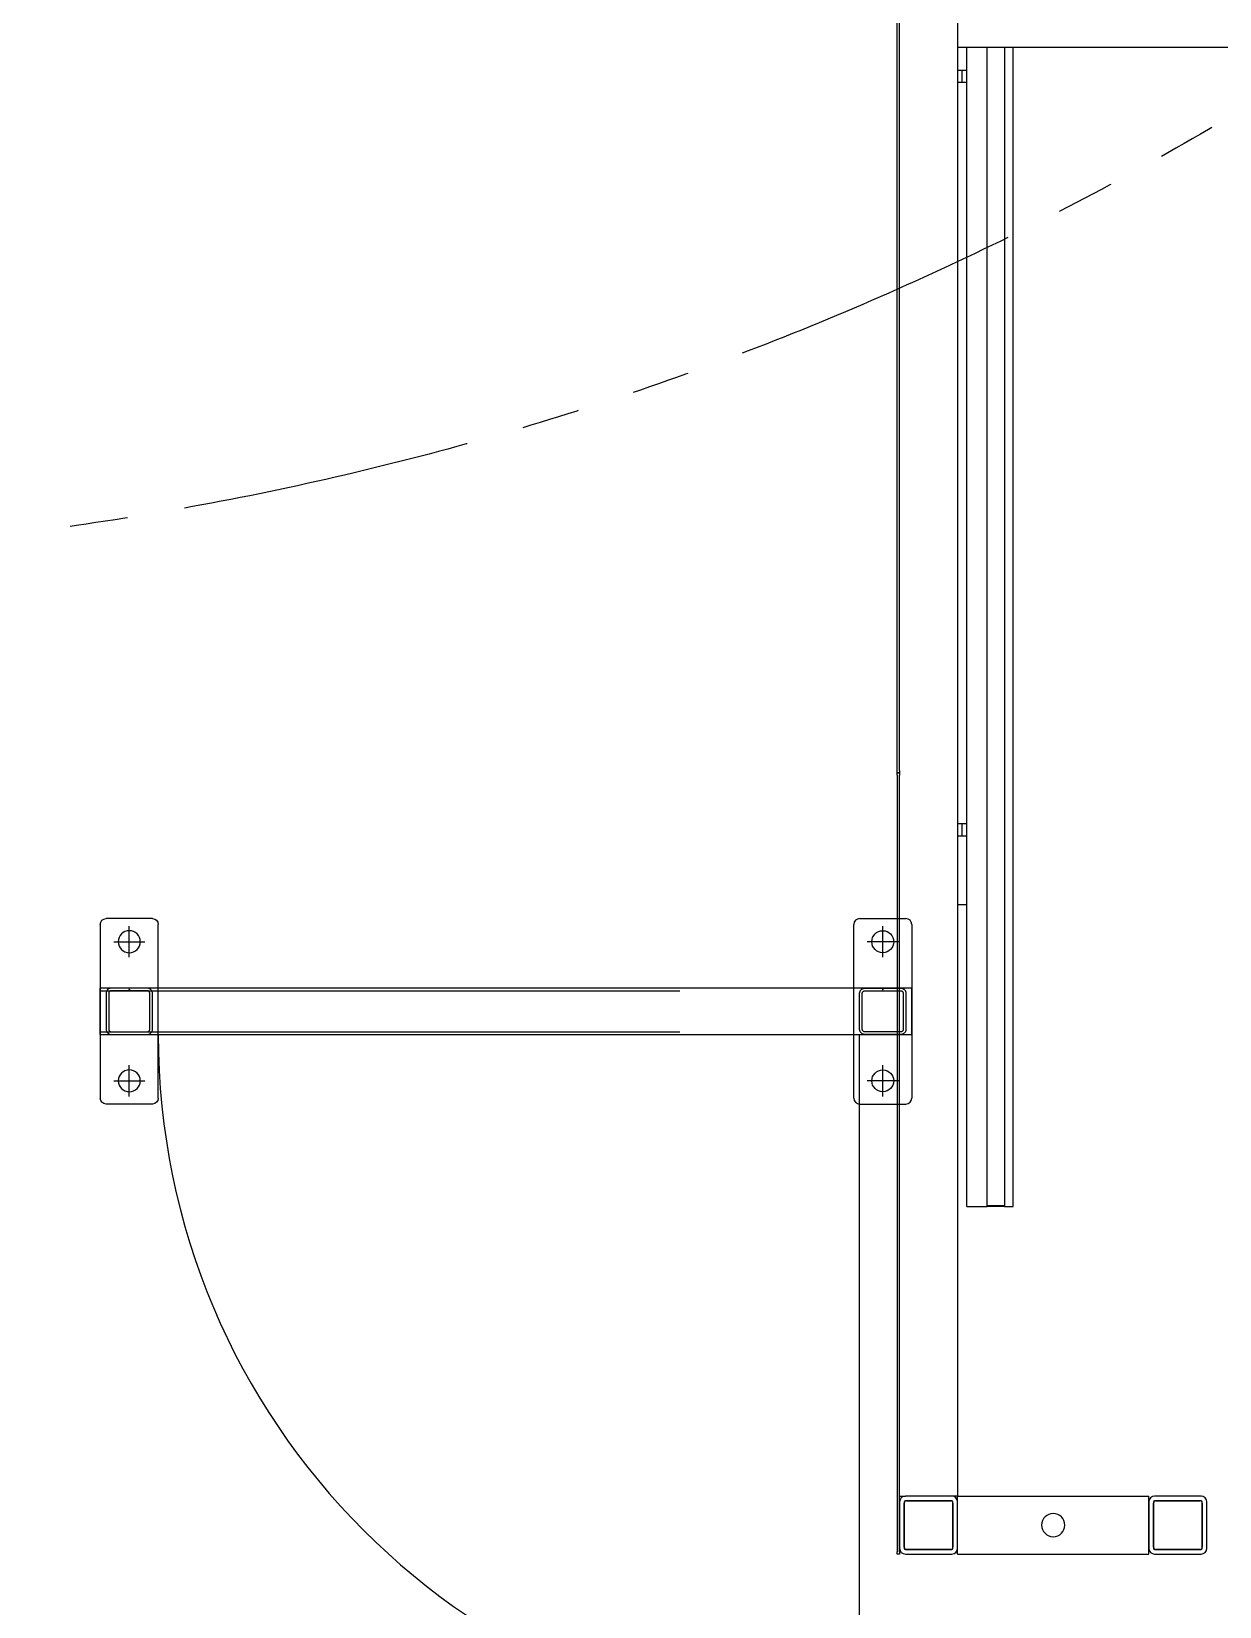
# Model space of a CAD drawing. Header units: millimetres. Extents: x 10462777 to 22643323, y 453826 to 1389191.
# Drawn here: x 11298061 to 11299086, y 579836 to 581195 of the extents above; entities that cross this region are included whole.
import ezdxf

# ---------------------------------------------------------------- set-up
doc = ezdxf.new("R2010")
doc.units = ezdxf.units.MM
doc.header["$LTSCALE"] = 200
doc.header["$MEASUREMENT"] = 0
for name, pattern in [('CENTER', [2, 1.25, -0.25, 0.25, -0.25]), ('HIDDEN', [3.75, 2.5, -1.25]), ('PHANTOM', [2.5, 1.25, -0.25, 0.25, -0.25, 0.25, -0.25])]:
    doc.linetypes.add(name, pattern=pattern)
doc.layers.get('0').update_dxf_attribs({"linetype": 'CONTINUOUS'})
for name, color, linetype in [('1', 1, 'CENTER'), ('11', 6, 'PHANTOM'), ('BOM-UDEF', 3, 'CONTINUOUS'), ('CL', 3, 'CONTINUOUS'), ('HL', 2, 'HIDDEN')]:
    doc.layers.add(name, color=color, linetype=linetype)
doc.layers.add('LAYOUT', color=8, linetype='CONTINUOUS', lineweight=25)

# ---------------------------------------------------------------- blocks, each defined once
blk = doc.blocks.new('A$C7DA30AB0')
at = {"layer": 'LAYOUT', "color": 6, "linetype": 'PHANTOM'}
blk.add_circle((3030.4, 3026, 0), 2693, dxfattribs=at)
blk = doc.blocks.new('HS_BOM', base_point=(-55.5, -107.5))
at = {"layer": 'BOM-UDEF'}
blk.add_circle((-55.5, -107.5), 0.25, dxfattribs=at)
blk = doc.blocks.new('A$C657A6F78')
at = {"layer": 'HL'}
for p, q in [((0, 15.4), (0, -15.4)), ((2.3, 15.4), (2.3, -15.4)), ((35.4, 20), (4.6, 20)), ((35.4, 17.7), (4.6, 17.7)), ((37.7, -15.4), (37.7, 15.4)), ((40, -15.4), (40, 15.4)), ((4.6, -17.7), (35.4, -17.7)), ((4.6, -20), (35.4, -20))]:
    blk.add_line(p, q, dxfattribs=at)
for centre, radius, start, end in [((4.6, 15.4), 4.6, 90, 180), ((4.6, 15.4), 2.3, 90, 180), ((35.4, 15.4), 4.6, 0, 90), ((35.4, 15.4), 2.3, 0, 90), ((4.6, -15.4), 4.6, 180, 270), ((4.6, -15.4), 2.3, 180, 270), ((35.4, -15.4), 4.6, 270, 0), ((35.4, -15.4), 2.3, 270, 0)]:
    blk.add_arc(centre, radius, start, end, dxfattribs=at)
at = {"layer": 'HL', "rotation": 270}
blk.add_blockref('HS_BOM', (20, 18.8), dxfattribs=at)
blk = doc.blocks.new('A$C3204531D')
for p, q in [((-50, -75), (-50, 75)), ((-45, 80), (-5, 80)), ((0, 75), (0, -75)), ((-45, -80), (-5, -80))]:
    blk.add_line(p, q)
for centre in [(-25, 60), (-25, -60)]:
    blk.add_circle(centre, 9.5)
for centre, start, end in [((-45, 75), 90, 180), ((-5, 75), 0, 90), ((-45, -75), 180, 270), ((-5, -75), 270, 0)]:
    blk.add_arc(centre, 5, start, end)
at = {"layer": 'CL'}
for p, q in [((-25, 46.6), (-25, 73.4)), ((-11.6, 60), (-38.4, 60)), ((-25, -73.4), (-25, -46.6)), ((-11.6, -60), (-38.4, -60))]:
    blk.add_line(p, q, dxfattribs=at)
blk = doc.blocks.new('A$C09F76A12')
for p, q in [((700, 645, 0), (0, 645, 0)), ((0, 605, 0), (0, 645, 0)), ((700, 605, 0), (700, 645, 0)), ((0, 605, 0), (700, 605, 0)), ((655, 0, 0), (655, 605, 0))]:
    blk.add_line(p, q)
at = {"ltscale": 10}
blk.add_arc((655, 605, 0), 605, 180, 270, dxfattribs=at)
at = {"layer": 'HL'}
for p, q in [((0, 642.7, 0), (700, 642.7, 0)), ((0, 607.3, 0), (700, 607.3, 0))]:
    blk.add_line(p, q, dxfattribs=at)
at = {"xscale": -1}
for name, p in [('A$C3204531D', (0, 625, 0)), ('A$C657A6F78', (695, 625, 0))]:
    blk.add_blockref(name, p, dxfattribs=at)
for name, p in [('A$C3204531D', (700, 625, 0)), ('A$C657A6F78', (5, 625, 0))]:
    blk.add_blockref(name, p)

msp = doc.modelspace()

# ---------------------------------------------------------------- linework, layer by layer
msp.add_line((11298120.35115, 580369.66256, -0.00001), (11298120.35115, 580329.66256, -0.00001))
at = {"layer": '1', "color": 252, "linetype": 'Continuous'}
for p, q in [((11298859.85456, 581226.39262, 0), (11298859.85456, 581186.39205, 0)), ((11298807.85382, 580557.38312, 0), (11298807.85382, 581203.3923, 0)), ((11298809.85385, 580557.38312, 0), (11298809.85385, 581203.3923, 0)), ((11298859.85456, 581186.43034, 0), (11298859.85456, 579931.37423, 0)), ((11298859.85456, 581186.39205, 0), (11298859.85456, 581181.39198, 0)), ((11298859.85456, 581181.39198, 0), (11299119.85825, 581181.39198, 0)), ((11298867.85467, 581161.6417, 0), (11298867.85467, 581181.39654, 0)), ((11298859.85456, 581161.6417, 0), (11298867.85467, 581161.6417, 0)), ((11298863.49461, 581161.6417, 0), (11298863.49461, 581151.14155, 0)), ((11298867.85467, 581151.1416, 0), (11298867.85467, 581161.64166, 0)), ((11298859.85456, 581151.14155, 0), (11298867.85467, 581151.14155, 0)), ((11298867.85467, 580511.63247, 0), (11298867.85467, 581151.14155, 0)), ((11298807.85382, 580555.38309, 0), (11298807.85382, 580557.38312, 0)), ((11298807.85382, 580555.38309, 0), (11298809.85385, 580555.38309, 0)), ((11298809.85385, 580555.38309, 0), (11298807.85382, 580555.38309, 0)), ((11298807.85382, 580553.38306, 0), (11298807.85382, 580555.38309, 0)), ((11298807.85382, 580553.38306, 0), (11298807.85382, 579883.37354, 0)), ((11298809.85385, 580557.38312, 0), (11298809.85385, 580555.38309, 0)), ((11298809.85385, 580555.38309, 0), (11298809.85385, 580553.38306, 0)), ((11298809.85385, 579883.37354, 0), (11298809.85385, 580553.38306, 0)), ((11298859.85456, 580511.63247, 0), (11298867.85467, 580511.63247, 0)), ((11298863.49461, 580511.63247, 0), (11298863.49461, 580501.13232, 0)), ((11298867.85467, 580501.13237, 0), (11298867.85467, 580511.63242, 0)), ((11298859.85456, 580501.13232, 0), (11298867.85467, 580501.13232, 0)), ((11298867.85467, 580451.38161, 0), (11298867.85467, 580501.13232, 0)), ((11298867.85467, 580441.38147, 0), (11298859.85456, 580441.38147, 0)), ((11298867.85467, 580441.38147, 0), (11298867.85467, 580451.38161, 0)), ((11298809.85385, 579931.37423, 0), (11298814.85392, 579931.37423, 0)), ((11298809.85385, 579926.37416, 0), (11298809.85385, 579886.37359, 0)), ((11298813.8539, 579926.37416, 0), (11298813.8539, 579886.37359, 0)), ((11298813.8539, 579887.3736, 0), (11298813.8539, 579925.37414, 0)), ((11298854.85449, 579931.37423, 0), (11298814.85392, 579931.37423, 0)), ((11298854.85449, 579931.37423, 0), (11298814.85392, 579931.37423, 0)), ((11298854.85449, 579927.37417, 0), (11298814.85392, 579927.37417, 0)), ((11298815.85393, 579927.37417, 0), (11298853.85447, 579927.37417, 0)), ((11298859.85456, 579931.37423, 0), (11298854.85449, 579931.37423, 0)), ((11298855.8545, 579886.37359, 0), (11298855.8545, 579926.37416, 0)), ((11298855.8545, 579925.37414, 0), (11298855.8545, 579887.3736, 0)), ((11298859.85456, 579931.37423, 0), (11299024.8569, 579931.37423, 0)), ((11298859.85456, 579926.37416, 0), (11298859.85456, 579931.37423, 0)), ((11298859.85456, 579886.37359, 0), (11298859.85456, 579926.37416, 0)), ((11298859.85456, 579886.37359, 0), (11298859.85456, 579926.37416, 0)), ((11299024.8569, 579926.37416, 0), (11299024.8569, 579931.37423, 0)), ((11299024.8569, 579926.37416, 0), (11299024.8569, 579886.37359, 0)), ((11299024.8569, 579886.37359, 0), (11299024.8569, 579926.37416, 0)), ((11299028.85696, 579926.37416, 0), (11299028.85696, 579886.37359, 0)), ((11299028.85696, 579887.3736, 0), (11299028.85696, 579925.37414, 0)), ((11299069.85754, 579931.37423, 0), (11299029.85697, 579931.37423, 0)), ((11299069.85754, 579927.37417, 0), (11299029.85697, 579927.37417, 0)), ((11299030.85699, 579927.37417, 0), (11299068.85753, 579927.37417, 0)), ((11299070.85755, 579886.37359, 0), (11299070.85755, 579926.37416, 0)), ((11299070.85755, 579925.37414, 0), (11299070.85755, 579887.3736, 0)), ((11299074.85761, 579886.37359, 0), (11299074.85761, 579926.37416, 0)), ((11298807.85382, 579881.37352, 0), (11298807.85382, 579883.37354, 0)), ((11298809.85385, 579881.37352, 0), (11298807.85382, 579881.37352, 0)), ((11298809.85385, 579883.37354, 0), (11298809.85385, 579881.37352, 0)), ((11298814.85392, 579885.37357, 0), (11298854.85449, 579885.37357, 0)), ((11298814.85392, 579881.37352, 0), (11298854.85449, 579881.37352, 0)), ((11298853.85447, 579885.37357, 0), (11298815.85393, 579885.37357, 0)), ((11298859.85456, 579881.37352, 0), (11298859.85456, 579886.37359, 0)), ((11298859.85456, 579881.37352, 0), (11299024.8569, 579881.37352, 0)), ((11299024.8569, 579881.37352, 0), (11299024.8569, 579886.37359, 0)), ((11299029.85697, 579885.37357, 0), (11299069.85754, 579885.37357, 0)), ((11299029.85697, 579881.37352, 0), (11299069.85754, 579881.37352, 0)), ((11299068.85753, 579885.37357, 0), (11299030.85699, 579885.37357, 0))]:
    msp.add_line(p, q, dxfattribs=at)
at = {"layer": '1', "color": 252, "linetype": 'Continuous', "extrusion": (0, 0, -1)}
msp.add_circle((-11298942.35573, 579906.37387, 0), 10.00014, dxfattribs=at)
at = {"layer": '1', "color": 252, "linetype": 'Continuous'}
for centre, radius, start, end in [((11298814.85392, 579926.37416, 0), 5.00007, 90, 180), ((11298814.85392, 579926.37416, 0), 1.00001, 90, 180), ((11298815.85393, 579925.37414, 0), 2.00003, 90, 180), ((11298853.85447, 579925.37414, 0), 2.00003, 0, 90), ((11298854.85449, 579926.37416, 0), 5.00007, 0, 90), ((11298854.85449, 579926.37416, 0), 1.00001, 0, 90), ((11299029.85697, 579926.37416, 0), 5.00007, 90, 180), ((11299029.85697, 579926.37416, 0), 1.00001, 90, 180), ((11299030.85699, 579925.37414, 0), 2.00003, 90, 180), ((11299068.85753, 579925.37414, 0), 2.00003, 0, 90), ((11299069.85754, 579926.37416, 0), 5.00007, 0, 90), ((11299069.85754, 579926.37416, 0), 1.00001, 0, 90), ((11298814.85392, 579886.37359, 0), 5.00007, 180, 270), ((11298815.85393, 579887.3736, 0), 2.00003, 180, 270), ((11298814.85392, 579886.37359, 0), 1.00001, 180, 270), ((11298853.85447, 579887.3736, 0), 2.00003, 270, 0), ((11298854.85449, 579886.37359, 0), 1.00001, 270, 0), ((11298854.85449, 579886.37359, 0), 5.00007, 270, 0), ((11299029.85697, 579886.37359, 0), 5.00007, 180, 270), ((11299030.85699, 579887.3736, 0), 2.00003, 180, 270), ((11299029.85697, 579886.37359, 0), 1.00001, 180, 270), ((11299068.85753, 579887.3736, 0), 2.00003, 270, 0), ((11299069.85754, 579886.37359, 0), 1.00001, 270, 0), ((11299069.85754, 579886.37359, 0), 5.00007, 270, 0)]:
    msp.add_arc(centre, radius, start, end, dxfattribs=at)
at = {"layer": '11', "color": 252, "linetype": 'Continuous'}
for p, q in [((11298885.10895, 581181.41151, 0), (11298885.10895, 580181.37778, 0)), ((11298900.6011, 580181.37778, 0), (11298900.6011, 581181.41151, 0)), ((11298907.85524, 580181.37778, 0), (11298907.85524, 581181.41151, 0)), ((11298867.85467, 580181.37778, 0), (11298867.85467, 580441.3971, 0)), ((11298867.85467, 580181.37778, 0), (11298885.10895, 580181.37778, 0)), ((11298885.10895, 580181.62375, 0), (11298885.35492, 580181.37778, 0)), ((11298900.60106, 580181.87778, 0), (11298885.10899, 580181.87778, 0)), ((11298885.10902, 580181.37778, 0), (11298885.35499, 580181.37778, 0)), ((11298900.35513, 580181.37778, 0), (11298885.35492, 580181.37778, 0)), ((11298900.3551, 580181.37778, 0), (11298900.60104, 580181.37778, 0)), ((11298900.35513, 580181.37778, 0), (11298900.6011, 580181.62375, 0)), ((11298900.6011, 580181.37778, 0), (11298907.85524, 580181.37778, 0))]:
    msp.add_line(p, q, dxfattribs=at)

# ---------------------------------------------------------------- block references
at = {"ltscale": 10}
for name, p in [('A$C7DA30AB0', (11294684.4077, 580408.4363, 0)), ('A$C09F76A12', (11298120.35129, 579724.66261, 0))]:
    msp.add_blockref(name, p, dxfattribs=at)

doc.saveas('drawing.dxf')
